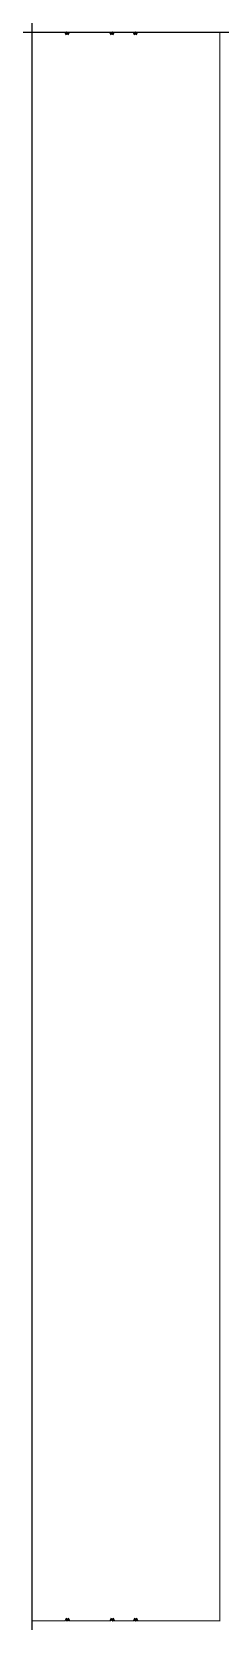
# Model space of a CAD drawing. Header units: millimetres. Extents: x 2583 to 2737, y 1642 to 2943.
import ezdxf

# ---------------------------------------------------------------- set-up
doc = ezdxf.new("R2010")
doc.units = ezdxf.units.MM
doc.linetypes.add('K5LT_BASIC', pattern=[0])
doc.layers.add('Системный слой', color=7, linetype='Continuous')

msp = doc.modelspace()

# ---------------------------------------------------------------- linework, layer by layer
at = {"layer": 'Системный слой', "color": 5, "linetype": 'K5LT_BASIC', "lineweight": 60, "true_color": 0x0000ff}
for p, q in [((2611.4, 2940.8), (2610.4, 2942.8)), ((2611.4, 2940.8), (2612.4, 2942.8)), ((2648.4, 2940.8), (2647.4, 2942.8)), ((2648.4, 2940.8), (2649.4, 2942.8)), ((2667.4, 2940.8), (2666.4, 2942.8)), ((2667.4, 2940.8), (2668.4, 2942.8)), ((2611.4, 1644.8), (2610.4, 1642.8)), ((2611.4, 1644.8), (2612.4, 1642.8)), ((2648.4, 1644.8), (2647.4, 1642.8)), ((2648.4, 1644.8), (2649.4, 1642.8)), ((2667.4, 1644.8), (2666.4, 1642.8)), ((2667.4, 1644.8), (2668.4, 1642.8))]:
    msp.add_line(p, q, dxfattribs=at)
at = {"layer": 'Системный слой', "color": 9, "true_color": 0xdca5c1}
for p, direction in [((3013.9, 2942.8), (1, 0)), ((2582.9, 1589.4), (0, 1)), ((2582.9, 1583.8), (0, 1))]:
    msp.add_xline(p, direction, dxfattribs=at)
at = {"layer": 'Системный слой', "color": 5, "linetype": 'K5LT_BASIC', "true_color": 0x0000ff, "const_width": 0.6}
for points in [[(2610.4, 1642.8), (2582.9, 1642.8), (2582.9, 2942.8), (2610.4, 2942.8)], [(2612.4, 2942.8), (2647.4, 2942.8)], [(2649.4, 2942.8), (2666.4, 2942.8)], [(2668.4, 2942.8), (2736.4, 2942.8), (2736.4, 1642.8), (2668.4, 1642.8)], [(2647.4, 1642.8), (2612.4, 1642.8)], [(2666.4, 1642.8), (2649.4, 1642.8)]]:
    msp.add_lwpolyline(points, dxfattribs=at)

doc.saveas('drawing.dxf')
